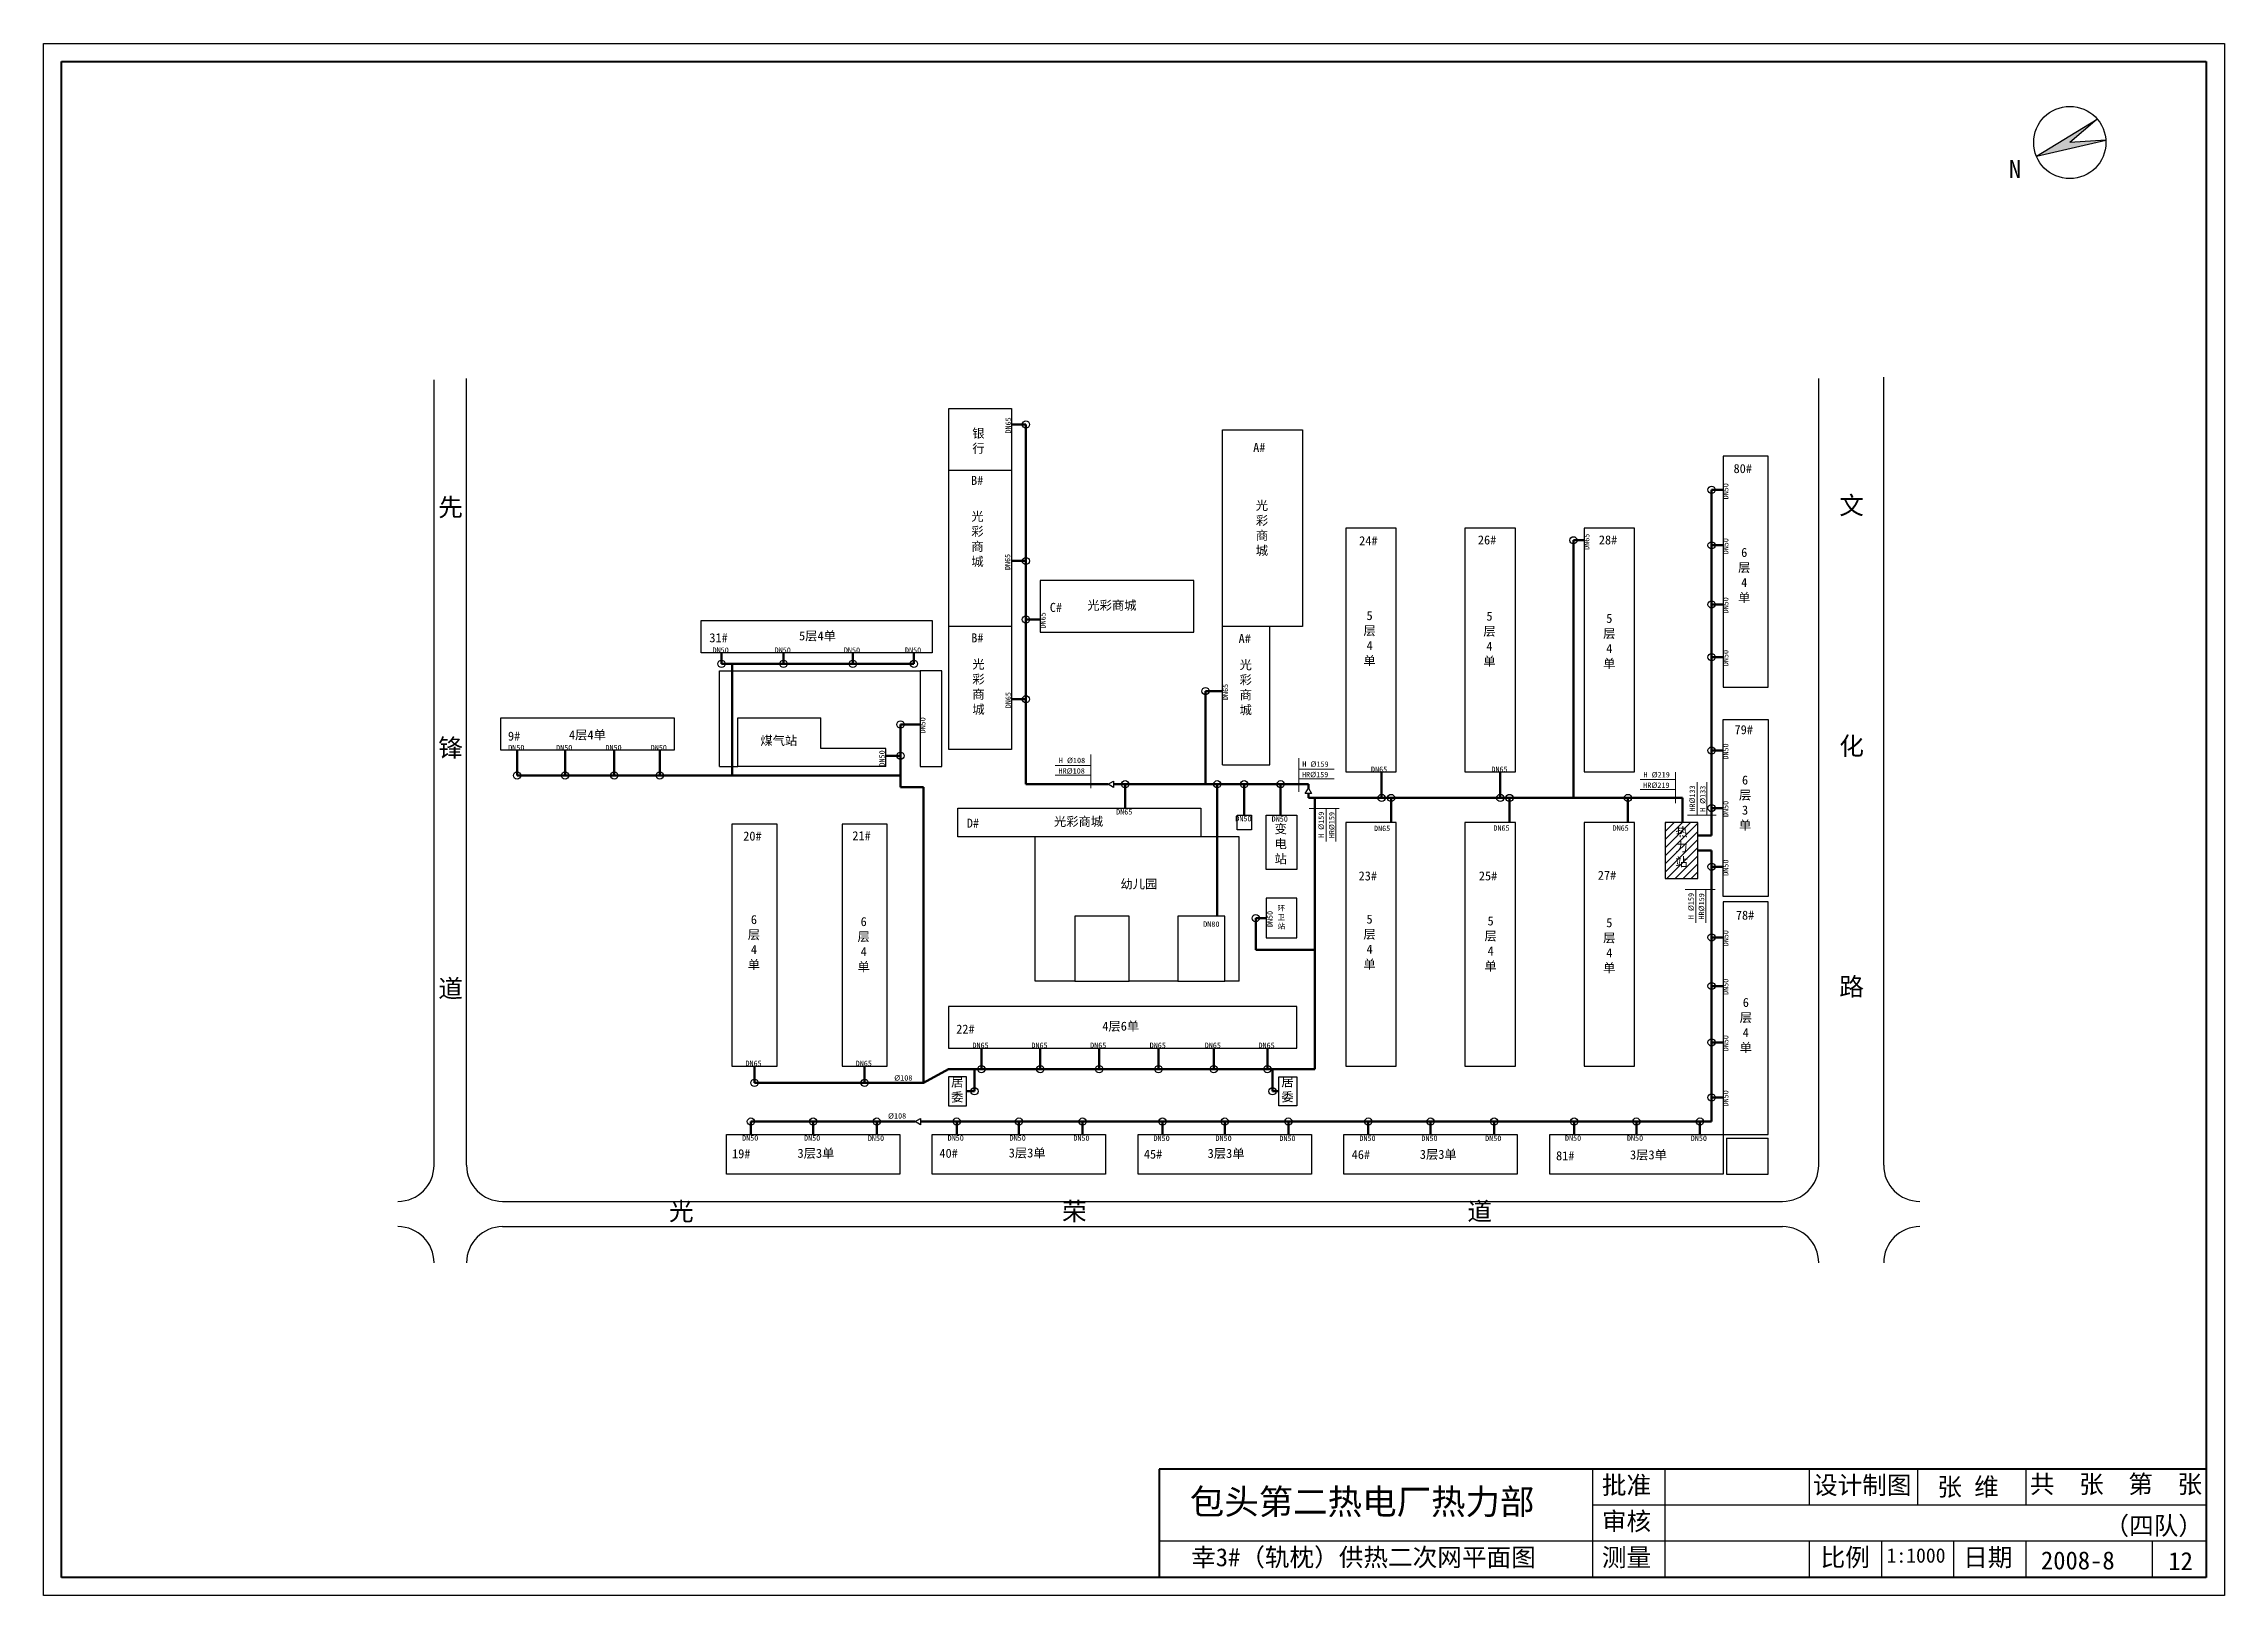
# Model space of a CAD drawing. Header units: millimetres. Extents: x 710 to 1314, y 285 to 715.
import ezdxf

# ---------------------------------------------------------------- set-up
doc = ezdxf.new("R2010")
doc.units = ezdxf.units.MM
doc.layers.add('围栏', color=3, linetype='Continuous')
doc.layers.add('边线', color=1, linetype='Continuous')
doc.layers.add('标注', color=7, linetype='Continuous', lineweight=18)
doc.layers.add('管道', color=7, linetype='Continuous', lineweight=50)

msp = doc.modelspace()

# ---------------------------------------------------------------- hatches: boundary and pattern name
msp.add_hatch(color=256).paths.add_polyline_path([(1262.1, 684.19), (1281.35, 688.59), (1271.37, 687.94), (1278.99, 694.41)])
at = {"layer": '标注'}
h = msp.add_hatch(dxfattribs=at)
h.set_pattern_fill('ANSI31', color=256, scale=0.5, style=0)
h.paths.add_polyline_path([(1168.32, 499.53), (1159.32, 499.53), (1159.32, 484.03), (1168.32, 484.03)])
h.paths.add_polyline_path([(1161.5, 498.79), (1166.15, 498.79), (1166.15, 485.29), (1161.5, 485.29)], flags=24)

# ---------------------------------------------------------------- linework, layer by layer
at = {"lineweight": 40}
for p, q in [((715.18, 290.35), (715.18, 710.35)), ((715.18, 710.35), (1309.18, 710.35)), ((1309.18, 710.35), (1309.18, 290.35)), ((1309.18, 320.35), (1019.18, 320.35)), ((1019.18, 320.35), (1019.18, 290.35)), ((1309.18, 290.35), (715.18, 290.35))]:
    msp.add_line(p, q, dxfattribs=at)
for p, q in [((1262.1, 684.19), (1278.99, 694.41)), ((1262.1, 684.19), (1281.35, 688.59)), ((1278.99, 694.41), (1271.37, 687.94)), ((1281.35, 688.59), (1271.37, 687.94)), ((818.32, 404.53), (818.32, 622.18)), ((827.32, 404.53), (827.32, 622.59)), ((1201.82, 404.53), (1201.82, 622.59)), ((1219.82, 404.53), (1219.82, 622.91)), ((960.92, 612.03), (960.92, 614.23)), ((960.92, 614.23), (978.22, 614.23)), ((960.92, 597.13), (960.92, 612.03)), ((978.22, 614.23), (978.22, 519.73)), ((1036.72, 553.83), (1036.72, 608.33)), ((1036.72, 608.33), (1058.82, 608.33)), ((1058.82, 608.33), (1058.82, 553.83)), ((1187.82, 601.03), (1175.32, 601.03)), ((1175.32, 601.03), (1175.32, 537.03)), ((1187.82, 537.03), (1187.82, 601.03)), ((960.92, 553.93), (960.92, 597.13)), ((960.92, 597.13), (978.22, 597.13)), ((1084.82, 581.03), (1070.82, 581.03)), ((1070.82, 581.03), (1070.82, 513.53)), ((1084.82, 513.53), (1084.82, 581.03)), ((1117.82, 581.03), (1103.82, 581.03)), ((1103.82, 581.03), (1103.82, 513.53)), ((1117.82, 513.53), (1117.82, 581.03)), ((1136.82, 581.03), (1136.82, 513.53)), ((1150.82, 581.03), (1136.82, 581.03)), ((1150.82, 513.53), (1150.82, 581.03)), ((986.22, 566.59), (986.22, 552.29)), ((1028.72, 566.59), (986.22, 566.59)), ((1028.72, 552.29), (1028.72, 566.59)), ((892.32, 546.53), (892.32, 555.53)), ((892.32, 555.53), (956.32, 555.53)), ((956.32, 555.53), (956.32, 546.53)), ((960.92, 519.73), (960.92, 553.93)), ((978.22, 553.83), (960.92, 553.83)), ((986.22, 552.29), (1028.72, 552.29)), ((1036.72, 515.53), (1036.72, 553.83)), ((1058.82, 553.83), (1036.72, 553.83)), ((1049.82, 515.53), (1049.82, 553.83)), ((956.32, 546.53), (892.32, 546.53)), ((958.92, 541.53), (952.92, 541.53)), ((952.92, 541.53), (952.92, 515.03)), ((958.92, 515.03), (958.92, 541.53)), ((1175.32, 537.03), (1187.82, 537.03)), ((836.82, 519.53), (836.82, 528.53)), ((836.82, 528.53), (884.82, 528.53)), ((884.82, 528.53), (884.82, 519.53)), ((902.42, 515.03), (902.42, 528.53)), ((902.42, 528.53), (925.42, 528.53)), ((925.42, 520.03), (925.42, 528.53)), ((1175.32, 479.03), (1175.32, 528.03)), ((1175.32, 528.03), (1187.82, 528.03)), ((1187.82, 528.03), (1187.82, 479.03)), ((884.82, 519.53), (836.82, 519.53)), ((943.42, 520.03), (925.42, 520.03)), ((943.42, 515.03), (943.42, 520.03)), ((978.22, 519.73), (960.92, 519.73)), ((943.42, 515.03), (902.42, 515.03)), ((952.92, 515.03), (958.92, 515.03)), ((1036.72, 515.53), (1049.82, 515.53)), ((1070.82, 513.53), (1084.82, 513.53)), ((1103.82, 513.53), (1117.82, 513.53)), ((1136.82, 513.53), (1150.82, 513.53)), ((963.42, 495.53), (963.42, 503.53)), ((963.42, 503.53), (1030.72, 503.53)), ((1030.72, 503.53), (1030.72, 495.53)), ((1040.75, 497.53), (1040.75, 501.53)), ((1040.75, 501.53), (1044.75, 501.53)), ((1044.75, 501.53), (1044.75, 497.53)), ((1048.82, 486.53), (1048.82, 501.53)), ((1048.82, 501.53), (1057.32, 501.53)), ((1057.32, 501.53), (1057.32, 486.53)), ((900.82, 499.03), (900.82, 432.03)), ((913.32, 499.03), (900.82, 499.03)), ((913.32, 432.03), (913.32, 499.03)), ((943.82, 499.03), (931.32, 499.03)), ((931.32, 499.03), (931.32, 432.03)), ((943.82, 432.03), (943.82, 499.03)), ((1030.72, 495.53), (963.42, 495.53)), ((1044.75, 497.53), (1040.75, 497.53)), ((1070.82, 499.53), (1070.82, 432.03)), ((1084.82, 499.53), (1070.82, 499.53)), ((1084.82, 432.03), (1084.82, 499.53)), ((1103.82, 499.53), (1103.82, 432.03)), ((1117.82, 499.53), (1103.82, 499.53)), ((1117.82, 432.03), (1117.82, 499.53)), ((1150.82, 499.53), (1136.82, 499.53)), ((1136.82, 499.53), (1136.82, 432.03)), ((1150.82, 432.03), (1150.82, 499.53)), ((1159.32, 499.53), (1159.32, 484.03)), ((1168.32, 499.53), (1159.32, 499.53)), ((1168.32, 484.03), (1168.32, 499.53)), ((1057.32, 486.53), (1048.82, 486.53)), ((1159.32, 484.03), (1168.32, 484.03)), ((1057.32, 478.53), (1048.82, 478.53)), ((1048.82, 478.53), (1048.82, 467.53)), ((1057.32, 467.53), (1057.32, 478.53)), ((1187.82, 479.03), (1175.32, 479.03)), ((1187.82, 477.53), (1175.32, 477.53)), ((1175.32, 477.53), (1175.32, 413.03)), ((1187.82, 413.03), (1187.82, 477.53)), ((995.82, 473.53), (995.82, 455.53)), ((1010.82, 473.53), (995.82, 473.53)), ((1010.82, 455.53), (1010.82, 473.53)), ((1037.32, 473.53), (1024.32, 473.53)), ((1024.32, 473.53), (1024.32, 455.53)), ((1037.32, 455.53), (1037.32, 473.53)), ((1048.82, 467.53), (1057.32, 467.53)), ((995.82, 455.53), (1010.82, 455.53)), ((1024.32, 455.53), (1037.32, 455.53)), ((1057.32, 448.53), (960.82, 448.53)), ((960.82, 448.53), (960.82, 437.03)), ((1057.32, 437.03), (1057.32, 448.53)), ((960.82, 437.03), (1057.32, 437.03)), ((900.82, 432.03), (913.32, 432.03)), ((931.32, 432.03), (943.82, 432.03)), ((965.82, 429.03), (960.82, 429.03)), ((960.82, 429.03), (960.82, 421.03)), ((965.82, 421.03), (965.82, 429.03)), ((1052.32, 421.03), (1052.32, 429.03)), ((1052.32, 429.03), (1057.32, 429.03)), ((1057.32, 429.03), (1057.32, 421.03)), ((1070.82, 432.03), (1084.82, 432.03)), ((1103.82, 432.03), (1117.82, 432.03)), ((1136.82, 432.03), (1150.82, 432.03)), ((960.82, 421.03), (965.82, 421.03)), ((1057.32, 421.03), (1052.32, 421.03)), ((899.32, 413.03), (947.32, 413.03)), ((899.32, 402.03), (899.32, 413.03)), ((947.32, 413.03), (947.32, 402.03)), ((956.32, 413.03), (1004.32, 413.03)), ((956.32, 402.03), (956.32, 413.03)), ((1004.32, 413.03), (1004.32, 402.03)), ((1013.32, 413.03), (1061.32, 413.03)), ((1013.32, 402.03), (1013.32, 413.03)), ((1061.32, 413.03), (1061.32, 402.03)), ((1070.32, 413.03), (1118.32, 413.03)), ((1070.32, 402.03), (1070.32, 413.03)), ((1118.32, 413.03), (1118.32, 402.03)), ((1127.32, 402.03), (1127.32, 413.03)), ((1127.32, 413.03), (1175.32, 413.03)), ((1175.32, 413.03), (1187.82, 413.03)), ((1175.32, 413.03), (1175.32, 402.03)), ((1176.32, 412.03), (1187.82, 412.03)), ((1176.32, 412.03), (1176.32, 402.03)), ((1187.82, 402.03), (1187.82, 412.03)), ((947.32, 402.03), (899.32, 402.03)), ((1004.32, 402.03), (956.32, 402.03)), ((1061.32, 402.03), (1013.32, 402.03)), ((1118.32, 402.03), (1070.32, 402.03)), ((1175.32, 402.03), (1127.32, 402.03)), ((1176.32, 402.03), (1187.82, 402.03)), ((837.32, 394.53), (1191.82, 394.53)), ((837.32, 387.53), (1191.82, 387.53)), ((1139.18, 320.35), (1139.18, 290.35)), ((1159.18, 320.35), (1159.18, 290.35)), ((1199.18, 320.35), (1199.18, 310.35)), ((1229.22, 320.35), (1229.22, 310.35)), ((1259.18, 320.35), (1259.18, 310.35)), ((1309.18, 310.35), (1139.18, 310.35)), ((1309.18, 300.35), (1019.18, 300.35)), ((1199.18, 300.35), (1199.18, 290.35)), ((1219.18, 300.35), (1219.18, 290.35)), ((1239.18, 300.35), (1239.18, 290.35)), ((1259.18, 300.35), (1259.18, 290.35)), ((1294.18, 300.35), (1294.18, 290.35))]:
    msp.add_line(p, q)
for points in [[(1004.99, 510.12), (1006.49, 510.99), (1006.49, 509.26)], [(1060.48, 509.07), (1061.34, 507.57), (1059.61, 507.57)], [(951.56, 416.65), (953.06, 417.52), (953.06, 415.78)]]:
    msp.add_lwpolyline(points, close=True)
for centre, radius in [((1271.37, 687.94), 10), ((982.25, 609.8), 1), ((1172.15, 591.69), 1), ((1133.89, 577.71), 1), ((1172.15, 576.32), 1), ((982.25, 571.98), 1), ((982.25, 555.78), 1), ((1172.15, 559.94), 1), ((897.94, 543.49), 1), ((915.12, 543.49), 1), ((934.3, 543.49), 1), ((951.23, 543.49), 1), ((1172.15, 545.33), 1), ((982.25, 533.67), 1), ((1032, 535.93), 1), ((947.5, 526.68), 1), ((1172.15, 519.45), 1), ((841.31, 512.55), 1), ((854.6, 512.55), 1), ((868.25, 512.55), 1), ((880.82, 512.55), 1), ((947.5, 518.01), 1), ((1009.74, 510.12), 1), ((1035.24, 510.12), 1), ((1042.71, 510.12), 1), ((1052.79, 510.12), 1), ((1080.76, 506.31), 1), ((1083.39, 506.31), 1), ((1113.64, 506.31), 1), ((1116.18, 506.31), 1), ((1148.99, 506.31), 1), ((1172.15, 503.53), 1), ((1172.15, 487.26), 1), ((1045.89, 473.03), 1), ((1172.15, 467.68), 1), ((1172.15, 454.21), 1), ((1172.15, 438.59), 1), ((969.92, 431.18), 1), ((986.23, 431.18), 1), ((1002.53, 431.18), 1), ((1018.97, 431.18), 1), ((1034.27, 431.18), 1), ((1049.13, 431.18), 1), ((907.07, 427.39), 1), ((937.57, 427.39), 1), ((968, 425.03), 1), ((1050.53, 425.03), 1), ((1172.15, 423.32), 1), ((906.08, 416.65), 1), ((923.32, 416.65), 1), ((940.94, 416.65), 1), ((963.08, 416.65), 1), ((980.32, 416.65), 1), ((997.94, 416.65), 1), ((1020.08, 416.65), 1), ((1037.32, 416.65), 1), ((1054.94, 416.65), 1), ((1077.08, 416.65), 1), ((1094.32, 416.65), 1), ((1111.94, 416.65), 1), ((1134.08, 416.65), 1), ((1151.32, 416.65), 1), ((1168.94, 416.65), 1)]:
    msp.add_circle(centre, radius)
for centre, start, end in [((808.32, 404.53), 270, 0), ((837.32, 404.53), 180, 270), ((1191.82, 404.53), 270, 0), ((1229.82, 404.53), 180, 270), ((808.32, 377.53), 0, 90), ((837.32, 377.53), 90, 180), ((1191.82, 377.53), 360, 90), ((1229.82, 377.53), 90, 180)]:
    msp.add_arc(centre, 10, start, end)
at = {"layer": '围栏'}
for p, q in [((897.42, 515.03), (897.42, 541.53)), ((897.42, 541.53), (952.92, 541.53)), ((897.42, 515.03), (902.42, 515.03)), ((984.82, 455.53), (984.82, 495.53)), ((1041.32, 495.53), (1030.72, 495.53)), ((1041.32, 455.53), (1041.32, 495.53)), ((995.82, 455.53), (984.82, 455.53)), ((1024.32, 455.53), (1010.82, 455.53)), ((1041.32, 455.53), (1037.32, 455.53))]:
    msp.add_line(p, q, dxfattribs=at)
at = {"layer": '标注'}
for p, q in [((990.39, 515.35), (1000.22, 515.35)), ((1000.22, 508.99), (1000.22, 518.4)), ((1057.82, 507.97), (1057.82, 517.38)), ((1057.82, 514.34), (1067.65, 514.34)), ((1162.15, 504.83), (1162.15, 513.51)), ((990.39, 512.65), (1000.22, 512.65)), ((1057.82, 511.63), (1067.65, 511.63)), ((1152.33, 511.39), (1162.15, 511.39)), ((1152.33, 508.69), (1162.15, 508.69)), ((1168.16, 501.55), (1168.16, 510.73)), ((1170.86, 501.55), (1170.86, 510.7)), ((1068.97, 503.44), (1060.73, 503.44)), ((1065.4, 494.26), (1065.4, 503.44)), ((1068.1, 494.26), (1068.1, 503.44)), ((1173.42, 501.55), (1165.52, 501.55)), ((1173.12, 480.94), (1164.88, 480.94)), ((1167.81, 471.76), (1167.81, 480.94)), ((1170.52, 471.76), (1170.52, 480.94))]:
    msp.add_line(p, q, dxfattribs=at)
at = {"layer": '管道'}
for p, q in [((982.25, 609.8), (978.22, 609.8)), ((982.25, 510.12), (982.25, 609.8)), ((1172.15, 495.95), (1172.15, 591.69)), ((1172.15, 591.69), (1175.32, 591.69)), ((1133.89, 506.31), (1133.89, 577.71)), ((1133.89, 577.71), (1136.82, 577.71)), ((1172.15, 576.32), (1175.32, 576.32)), ((982.25, 571.98), (978.22, 571.98)), ((982.25, 555.78), (986.22, 555.78)), ((1172.15, 559.94), (1175.32, 559.94)), ((897.94, 543.49), (897.94, 546.53)), ((915.12, 543.49), (915.12, 546.53)), ((934.3, 543.49), (934.3, 546.53)), ((951.23, 543.49), (951.23, 546.53)), ((1172.15, 545.33), (1175.32, 545.33)), ((900.88, 543.49), (897.94, 543.49)), ((900.88, 512.55), (900.88, 543.49)), ((900.88, 543.49), (951.23, 543.49)), ((982.25, 533.67), (978.22, 533.67)), ((1032, 510.12), (1032, 535.93)), ((1032, 535.93), (1036.72, 535.93)), ((947.5, 509.34), (947.5, 526.68)), ((947.5, 526.68), (952.92, 526.68)), ((841.31, 512.55), (841.31, 519.53)), ((854.6, 512.55), (854.6, 519.53)), ((868.25, 512.55), (868.25, 519.53)), ((880.82, 512.55), (880.82, 519.53)), ((1172.15, 519.45), (1175.32, 519.45)), ((947.5, 518.01), (943.42, 518.01)), ((1080.76, 506.31), (1080.76, 513.53)), ((1113.64, 506.31), (1113.64, 513.53)), ((947.5, 512.55), (841.31, 512.55)), ((953.88, 509.34), (947.5, 509.34)), ((953.88, 427.39), (953.88, 509.34)), ((1004.99, 510.12), (982.25, 510.12)), ((1060.48, 510.12), (1006.49, 510.12)), ((1009.74, 510.12), (1009.74, 503.53)), ((1035.24, 510.12), (1035.24, 473.53)), ((1042.71, 510.12), (1042.71, 501.53)), ((1052.79, 510.12), (1052.79, 501.53)), ((1060.48, 509.07), (1060.48, 510.12)), ((1060.48, 506.31), (1060.48, 507.57)), ((1164.06, 506.31), (1060.48, 506.31)), ((1062.25, 506.31), (1062.25, 431.18)), ((1083.39, 506.31), (1083.39, 499.53)), ((1116.18, 506.31), (1116.18, 499.53)), ((1148.99, 506.31), (1148.99, 499.53)), ((1164.06, 499.53), (1164.06, 506.31)), ((1175.32, 503.53), (1172.15, 503.53)), ((1168.32, 495.95), (1172.15, 495.95)), ((1168.32, 491.78), (1172.15, 491.78)), ((1172.15, 491.78), (1172.15, 416.65)), ((1172.15, 487.26), (1175.32, 487.26)), ((1045.89, 464.22), (1045.89, 473.03)), ((1045.89, 473.03), (1048.82, 473.03)), ((1172.15, 467.68), (1175.32, 467.68)), ((1062.25, 464.22), (1045.89, 464.22)), ((1172.15, 454.21), (1175.32, 454.21)), ((969.92, 431.18), (969.92, 437.03)), ((986.23, 437.03), (986.23, 431.18)), ((1002.53, 437.03), (1002.53, 431.18)), ((1018.97, 437.03), (1018.97, 431.18)), ((1034.27, 437.03), (1034.27, 431.18)), ((1049.13, 431.18), (1049.13, 437.03)), ((1172.15, 438.59), (1175.32, 438.59)), ((907.07, 427.39), (907.07, 432.03)), ((937.57, 432.03), (937.57, 427.39)), ((960.79, 431.18), (953.88, 427.39)), ((1062.25, 431.18), (960.79, 431.18)), ((968, 431.18), (968, 425.03)), ((1050.53, 431.18), (1050.53, 425.03)), ((953.88, 427.39), (907.07, 427.39)), ((968, 425.03), (965.82, 425.03)), ((1050.53, 425.03), (1052.32, 425.03)), ((1172.15, 423.32), (1175.32, 423.32)), ((906.08, 416.65), (906.08, 413.03)), ((951.56, 416.65), (906.08, 416.65)), ((923.32, 416.65), (923.32, 413.03)), ((940.94, 416.65), (940.94, 413.03)), ((1172.15, 416.65), (953.06, 416.65)), ((963.08, 416.65), (963.08, 413.03)), ((980.32, 416.65), (980.32, 413.03)), ((997.94, 416.65), (997.94, 413.03)), ((1020.08, 416.65), (1020.08, 413.03)), ((1037.32, 416.65), (1037.32, 413.03)), ((1054.94, 416.65), (1054.94, 413.03)), ((1077.08, 416.65), (1077.08, 413.03)), ((1094.32, 416.65), (1094.32, 413.03)), ((1111.94, 416.65), (1111.94, 413.03)), ((1134.08, 416.65), (1134.08, 413.03)), ((1151.32, 416.65), (1151.32, 413.03)), ((1168.94, 416.65), (1168.94, 413.03))]:
    msp.add_line(p, q, dxfattribs=at)
at = {"layer": '边线'}
for p, q in [((710.18, 715.35), (1314.18, 715.35)), ((710.18, 285.35), (710.18, 715.35)), ((1314.18, 715.35), (1314.18, 285.35)), ((1314.18, 285.35), (710.18, 285.35))]:
    msp.add_line(p, q, dxfattribs=at)

# ---------------------------------------------------------------- texts
at = {"insert": (1257.9, 678.1), "char_height": 5, "width": 13.437, "attachment_point": 1, "rotation": 180}
msp.add_mtext('N', dxfattribs=at)
at = {"attachment_point": 1}
for s, insert, char_height, width in [('{\\fSimHei|b0|i0|c134|p2;包头第二热电厂热力部}', (1027.63, 314.81), 7, 133.3392), ('{\\fFangSong_GB2312|b0|i0|c134|p49;批准}', (1141.77, 318.41), 5, 88.5221), ('{\\fFangSong_GB2312|b0|i0|c134|p49;设计制图}', (1200.24, 318.41), 5, 88.5221), ('{\\fFangSong_GB2312|b0|i0|c134|p49;共  张  第  张}', (1260.32, 318.68), 5, 88.5221), ('{\\fFangSong_GB2312|b0|i0|c134|p49;审核}', (1141.77, 308.41), 5, 88.5221), ('{\\fSimSun|b0|i0|c134|p54;幸}3#{\\fSimSun|b0|i0|c134|p54;（轨枕）供热二次网平面图}', (1028, 298.43), 5, 147.6085), ('{\\fFangSong_GB2312|b0|i0|c134|p49;测量}', (1141.77, 298.41), 5, 88.5221), ('{\\fFangSong_GB2312|b0|i0|c134|p49;比例}', (1202.36, 298.41), 5, 88.5221), ('{\\fFangSong_GB2312|b0|i0|c134|p49;日期}', (1241.85, 298.41), 5, 88.5221)]:
    msp.add_mtext(s, dxfattribs=dict(at, insert=insert, char_height=char_height, width=width))
at = {"layer": '标注', "char_height": 1.5, "attachment_point": 1, "rotation": 90}
for s, insert, width in [('DN65', (976.58, 607.3), 3.133), ('DN50', (1175.32, 589.05), 3.133), ('DN65', (1136.82, 575.06), 3.133), ('DN50', (1175.32, 573.83), 3.133), ('DN65', (976.41, 569.46), 3.133), ('DN65', (986.22, 553.29), 3.133), ('DN50', (1175.32, 557.45), 3.133), ('DN50', (1175.32, 542.84), 3.133), ('DN65', (976.58, 531.18), 3.133), ('DN65', (1036.72, 533.44), 3.133), ('DN50', (952.92, 524.2), 3.133), ('DN50', (1175.32, 516.95), 3.133), ('DN50', (941.64, 515.03), 3.133), ('HR%%C133', (1166.04, 502.53), 11.8997), ('H %%C133', (1168.95, 502.44), 11.9811), ('H %%C159', (1063.28, 495.24), 11.8997), ('HR%%C159', (1066.19, 495.16), 11.9811), ('DN50', (1175.32, 501.03), 3.133), ('DN50', (1175.32, 484.76), 3.133), ('H %%C159', (1165.7, 472.73), 11.8997), ('HR%%C159', (1168.6, 472.65), 11.9811), ('DN50', (1049.07, 470.54), 3.133), ('DN50', (1175.32, 465.21), 3.133), ('DN50', (1175.32, 451.74), 3.133), ('DN50', (1175.32, 436.12), 3.133), ('DN50', (1175.32, 420.84), 3.133)]:
    msp.add_mtext(s, dxfattribs=dict(at, insert=insert, width=width))
at = {"layer": '标注'}
for s, insert, char_height, width, attachment_point in [('{\\fSimSun|b0|i0|c134|p54;银行}', (967.39, 608.62), 2.5, 5.7986, 1), ('A#', (1045.18, 604.69), 2.5, 6.2604, 1), ('80#', (1178.24, 598.84), 2.5, 6.1232, 1), ('B#', (967.05, 595.56), 2.5, 6.2604, 1), ('{\\fSimSun|b0|i0|c134|p54;先\\P\\P\\P\\P\\P\\P\\P\\P锋\\P\\P\\P\\P\\P\\P\\P\\P道}', (819.49, 589.39), 5, 5.5296, 1), ('{\\fSimSun|b0|i0|c134|p54;光彩商城}', (967.13, 585.6), 2.5, 4.8702, 1), ('{\\fSimSun|b0|i0|c134|p54;光彩商城}', (1045.92, 588.64), 2.5, 4.8702, 1), ('{\\fSimSun|b0|i0|c134|p54;文\\P\\P\\P\\P\\P\\P\\P\\P化\\P\\P\\P\\P\\P\\P\\P\\P路}', (1207.52, 589.9), 5, 5.5296, 1), ('24#', (1074.54, 578.85), 2.5, 6.1232, 1), ('26#', (1107.43, 579.07), 2.5, 6.1232, 1), ('28#', (1140.93, 579.07), 2.5, 6.1232, 1), ('6{\\fSimSun|b0|i0|c134|p54;层}4{\\fSimSun|b0|i0|c134|p54;单}', (1181.19, 567.97), 2.5, 4.0222, 5), ('C#', (988.86, 560.37), 2.5, 6.2604, 1), ('{\\fSimSun|b0|i0|c134|p54;光彩商城}', (999.25, 560.95), 2.5, 15.3853, 1), ('5{\\fSimSun|b0|i0|c134|p54;层}4{\\fSimSun|b0|i0|c134|p54;单}', (1077.44, 550.48), 2.5, 4.0222, 5), ('5{\\fSimSun|b0|i0|c134|p54;层}4{\\fSimSun|b0|i0|c134|p54;单}', (1110.64, 550.31), 2.5, 4.0222, 5), ('5{\\fSimSun|b0|i0|c134|p54;层}4{\\fSimSun|b0|i0|c134|p54;单}', (1143.83, 549.69), 2.5, 4.0222, 5), ('31#', (894.57, 551.96), 2.5, 6.1232, 1), ('5{\\fSimSun|b0|i0|c134|p54;层}4{\\fSimSun|b0|i0|c134|p54;单}', (919.41, 552.49), 2.5, 18.1737, 1), ('B#', (967.1, 551.92), 2.5, 6.2604, 1), ('A#', (1041.15, 551.72), 2.5, 6.2604, 1), ('DN50', (895.46, 548.03), 1.5, 6.3469, 1), ('DN50', (912.66, 548.03), 1.5, 6.3469, 1), ('DN50', (931.83, 548.03), 1.5, 6.3469, 1), ('DN50', (948.75, 548.03), 1.5, 6.3469, 1), ('{\\fSimSun|b0|i0|c134|p54;光彩商城}', (967.41, 544.63), 2.5, 4.8702, 1), ('{\\fSimSun|b0|i0|c134|p54;光彩商城}', (1041.43, 544.48), 2.5, 4.8702, 1), ('79#', (1178.51, 526.49), 2.5, 6.1232, 1), ('9#', (838.79, 524.71), 2.5, 6.1232, 1), ('DN50', (838.86, 521.03), 1.5, 6.3469, 1), ('DN50', (852.12, 521.03), 1.5, 6.3469, 1), ('4{\\fSimSun|b0|i0|c134|p54;层}4{\\fSimSun|b0|i0|c134|p54;单}', (855.7, 525.06), 2.5, 18.1737, 1), ('DN50', (865.79, 521.03), 1.5, 6.3469, 1), ('DN50', (878.32, 521.03), 1.5, 6.3469, 1), ('{\\fSimSun|b0|i0|c134|p54;煤气站}', (908.7, 523.46), 2.5, 12.4527, 1), ('HR%%C108', (991.29, 514.56), 1.5, 11.9811, 1), ('H %%C108', (991.37, 517.47), 1.5, 11.8997, 1), ('HR%%C159', (1058.72, 513.55), 1.5, 11.9811, 1), ('H %%C159', (1058.8, 516.45), 1.5, 11.8997, 1), ('DN65', (1077.82, 515.03), 1.5, 6.3469, 1), ('DN65', (1111.17, 515.03), 1.5, 6.3469, 1), ('H %%C219', (1153.31, 513.51), 1.5, 11.8997, 1), ('HR%%C219', (1153.23, 510.6), 1.5, 11.9811, 1), ('6{\\fSimSun|b0|i0|c134|p54;层}3{\\fSimSun|b0|i0|c134|p54;单}', (1181.43, 504.9), 2.5, 4.0222, 5), ('{\\fSimSun|b0|i0|c134|p54;光彩商城}', (990, 501.06), 2.5, 15.3853, 1), ('DN65', (1007.24, 503.23), 1.5, 6.3469, 1), ('DN50', (1040.24, 501.35), 1.5, 6.3469, 1), ('20#', (903.95, 497.01), 2.5, 6.1232, 1), ('21#', (934.17, 497.1), 2.5, 6.1232, 1), ('D#', (965.87, 500.59), 2.5, 6.8762, 1), ('DN50', (1050.31, 501.26), 1.5, 6.3469, 1), ('{\\fSimSun|b0|i0|c134|p54;变电站}', (1051.12, 499.02), 2.5, 3.3964, 1), ('DN65', (1078.66, 498.65), 1.5, 6.3469, 1), ('DN65', (1111.72, 498.73), 1.5, 6.3469, 1), ('DN65', (1144.73, 498.73), 1.5, 6.3469, 1), ('{\\fSimSun|b0|i0|c134|p54;热力站}', (1162.13, 498.17), 2.5, 3.8479, 1), ('{\\fSimSun|b0|i0|c134|p54;幼儿园}', (1008.42, 483.73), 2.5, 18.1929, 1), ('23#', (1074.39, 485.97), 2.5, 6.1232, 1), ('25#', (1107.7, 485.97), 2.5, 6.1232, 1), ('27#', (1140.64, 486.14), 2.5, 6.1232, 1), ('6{\\fSimSun|b0|i0|c134|p54;层}4{\\fSimSun|b0|i0|c134|p54;单}', (906.91, 466.24), 2.5, 4.0222, 5), ('6{\\fSimSun|b0|i0|c134|p54;层}4{\\fSimSun|b0|i0|c134|p54;单}', (937.32, 465.68), 2.5, 4.0222, 5), ('DN80', (1031.36, 472.11), 1.5, 6.3469, 1), ('{\\fSimSun|b0|i0|c134|p54;环卫站}', (1051.94, 476.54), 1.5, 2.8106, 1), ('5{\\fSimSun|b0|i0|c134|p54;层}4{\\fSimSun|b0|i0|c134|p54;单}', (1077.43, 466.36), 2.5, 4.0222, 5), ('5{\\fSimSun|b0|i0|c134|p54;层}4{\\fSimSun|b0|i0|c134|p54;单}', (1110.96, 465.86), 2.5, 4.0222, 5), ('5{\\fSimSun|b0|i0|c134|p54;层}4{\\fSimSun|b0|i0|c134|p54;单}', (1143.83, 465.36), 2.5, 4.0222, 5), ('78#', (1178.88, 475.09), 2.5, 6.1232, 1), ('6{\\fSimSun|b0|i0|c134|p54;层}4{\\fSimSun|b0|i0|c134|p54;单}', (1181.64, 443.27), 2.5, 4.0222, 5), ('22#', (962.94, 443.52), 2.5, 6.1232, 1), ('4{\\fSimSun|b0|i0|c134|p54;层}6{\\fSimSun|b0|i0|c134|p54;单}', (1003.4, 444.33), 2.5, 18.1737, 1), ('DN65', (967.44, 438.53), 1.5, 6.3469, 1), ('DN65', (983.75, 438.53), 1.5, 6.3469, 1), ('DN65', (1000.03, 438.53), 1.5, 6.3469, 1), ('DN65', (1016.52, 438.53), 1.5, 6.3469, 1), ('DN65', (1031.77, 438.53), 1.5, 6.3469, 1), ('DN65', (1046.67, 438.53), 1.5, 6.3469, 1), ('DN65', (904.58, 433.53), 1.5, 6.3469, 1), ('DN65', (935.1, 433.53), 1.5, 6.3469, 1), ('%%C108', (945.77, 429.51), 1.5, 9.9494, 1), ('{\\fSimSun|b0|i0|c134|p54;居委}', (961.53, 428.85), 2.5, 3.0263, 1), ('{\\fSimSun|b0|i0|c134|p54;居委}', (1053, 428.91), 2.5, 3.0263, 1), ('%%C108', (944.05, 418.97), 1.5, 9.9494, 1), ('DN50', (903.64, 412.84), 1.5, 6.3469, 1), ('DN50', (920.8, 412.84), 1.5, 6.3469, 1), ('DN50', (938.48, 412.8), 1.5, 6.3469, 1), ('DN50', (960.56, 412.85), 1.5, 6.3469, 1), ('DN50', (977.72, 412.85), 1.5, 6.3469, 1), ('DN50', (995.4, 412.81), 1.5, 6.3469, 1), ('DN50', (1017.59, 412.78), 1.5, 6.3469, 1), ('DN50', (1034.75, 412.78), 1.5, 6.3469, 1), ('DN50', (1052.44, 412.75), 1.5, 6.3469, 1), ('DN50', (1074.61, 412.78), 1.5, 6.3469, 1), ('DN50', (1091.77, 412.78), 1.5, 6.3469, 1), ('DN50', (1109.45, 412.75), 1.5, 6.3469, 1), ('DN50', (1131.55, 412.82), 1.5, 6.3469, 1), ('DN50', (1148.71, 412.82), 1.5, 6.3469, 1), ('DN50', (1166.39, 412.78), 1.5, 6.3469, 1), ('19#', (900.85, 408.99), 2.5, 6.1232, 1), ('3{\\fSimSun|b0|i0|c134|p54;层}3{\\fSimSun|b0|i0|c134|p54;单}', (918.99, 409.11), 2.5, 18.1737, 1), ('40#', (958.29, 409.11), 2.5, 6.1232, 1), ('3{\\fSimSun|b0|i0|c134|p54;层}3{\\fSimSun|b0|i0|c134|p54;单}', (977.49, 409.21), 2.5, 18.1737, 1), ('45#', (1014.91, 408.87), 2.5, 6.1232, 1), ('3{\\fSimSun|b0|i0|c134|p54;层}3{\\fSimSun|b0|i0|c134|p54;单}', (1032.58, 409.08), 2.5, 18.1737, 1), ('46#', (1072.47, 408.75), 2.5, 6.1232, 1), ('3{\\fSimSun|b0|i0|c134|p54;层}3{\\fSimSun|b0|i0|c134|p54;单}', (1091.35, 408.81), 2.5, 18.1737, 1), ('81#', (1129.08, 408.42), 2.5, 6.1232, 1), ('3{\\fSimSun|b0|i0|c134|p54;层}3{\\fSimSun|b0|i0|c134|p54;单}', (1149.57, 408.68), 2.5, 18.1737, 1), ('{\\fSimSun|b0|i0|c134|p54;光                              荣                               道}', (883.39, 394.27), 5, 248.3704, 1), ('{\\fKaiTi_GB2312|b0|i0|c134|p49;张 维}', (1234.67, 317.96), 5, 30.3874, 1), ('{\\fKaiTi_GB2312|b0|i0|c134|p49;（四队）}', (1280.97, 307.15), 5, 30.3874, 1), ('{\\H0.8x;1:1000}', (1220.62, 298.42), 5, 42.6517, 1), ('2008-8', (1263.38, 297.55), 5, 42.6517, 1), ('12', (1298.66, 297.36), 5, 42.6517, 1)]:
    msp.add_mtext(s, dxfattribs=dict(at, insert=insert, char_height=char_height, width=width, attachment_point=attachment_point))

doc.saveas('drawing.dxf')
